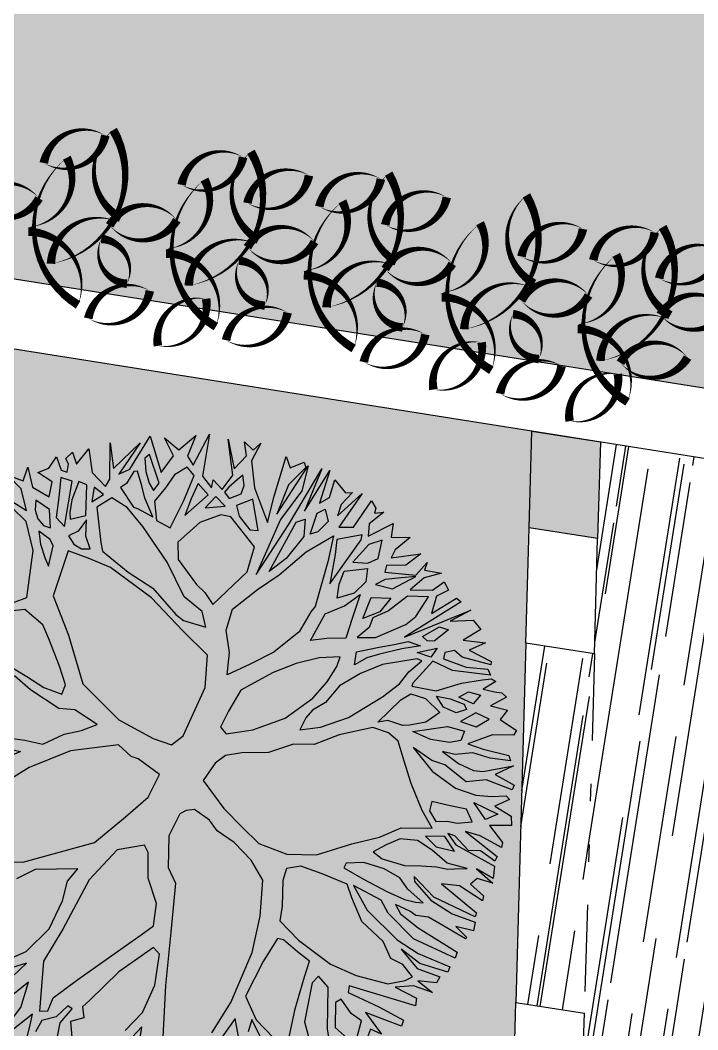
# Model space of a CAD drawing. Extents: x -640655 to -640254, y -1045449 to -1045159.
# Drawn here: x -640503.24 to -640499.33, y -1045396.72 to -1045390.89 of the extents above; entities that cross this region are included whole.
import ezdxf

# ---------------------------------------------------------------- set-up
doc = ezdxf.new("R2010")
doc.units = 0
doc.header["$MEASUREMENT"] = 0
doc.linetypes.add('DIVIDE', pattern=[1.25, 0.5, -0.25, 0, -0.25, 0, -0.25])
doc.layers.get('0').update_dxf_attribs({"linetype": 'CONTINUOUS'})
for name, color, linetype in [('KERE ZAHRADA', 203, 'CONTINUOUS'), ('T_srafa', 8, 'CONTINUOUS'), ('T_stafaz', 7, 'CONTINUOUS'), ('T_tenka', 4, 'CONTINUOUS'), ('T_tlusta', 1, 'CONTINUOUS')]:
    doc.layers.add(name, color=color, linetype=linetype)
pattern_1 = [(80.99993615, (0, 0), (-0.193058976496, 0.69880485945), [4.5, -0.6, 1.5, -0.3]), (80.99993615, (-0.08574, 0.41755), (-0.44101824806, -0.23388865915), [0.9, -0.099, 1.8, -0.225]), (80.999936149, (-0.2284, 0.18804), (0.045514161123, 1.57223708808), [2.4, -0.42, 1.2, -0.3])]
pattern_2 = [(80.999936149, (0, 0), (-0.088167652584, 0.121352647379), [0.028125, -0.18400703445]), (35.999936149, (0, 0), (-0.088167652607, 0.121352647411), [0.028125, -0.121875]), (125.999936149, (0, 0), (-0.121352647411, -0.088167652607), [0.028125, -0.121875])]

# ---------------------------------------------------------------- blocks, each defined once
blk = doc.blocks.new('A$C0C461CEA')
for p, q in [((1.0385, 0.4544), (1.1026, 0.5894)), ((1.1026, 0.5894), (1.0744, 0.4649)), ((1.137, 0.5058), (1.1659, 0.5624)), ((1.1659, 0.5624), (1.164, 0.5078)), ((1.0744, 0.4649), (1.137, 0.5058)), ((1.2126, 0.5083), (1.1542, 0.4723)), ((1.164, 0.5078), (1.2126, 0.5083)), ((1.1542, 0.4723), (1.1422, 0.4092)), ((0.955, 0.4008), (1.0385, 0.4544)), ((1.0849, 0.438), (1.0599, 0.421)), ((1.1166, 0.4468), (1.0849, 0.438)), ((1.1021, 0.3938), (1.1166, 0.4468)), ((1.1925, 0.4157), (1.2064, 0.4704)), ((1.2064, 0.4704), (1.2319, 0.4413)), ((1.2319, 0.4413), (1.2764, 0.4291)), ((0.7598, 0.3635), (0.7383, 0.4095)), ((0.7677, 0.4098), (0.7999, 0.3699)), ((1.0599, 0.421), (1.0457, 0.3957)), ((1.1422, 0.4092), (1.1925, 0.4157)), ((1.2764, 0.4291), (1.2389, 0.3993)), ((0.5707, 0.3742), (0.5505, 0.2834)), ((0.7999, 0.3699), (0.955, 0.4008)), ((0.9828, 0.3842), (0.9429, 0.3545)), ((1.0222, 0.4038), (0.9828, 0.3842)), ((1.0083, 0.3593), (1.0222, 0.4038)), ((1.0457, 0.3957), (1.046, 0.3705)), ((1.046, 0.3705), (1.1021, 0.3938)), ((1.1509, 0.3775), (1.0838, 0.3642)), ((1.2156, 0.3931), (1.1509, 0.3775)), ((1.2159, 0.3529), (1.2156, 0.3931)), ((1.2389, 0.3993), (1.2391, 0.3783)), ((1.2391, 0.3783), (1.2661, 0.3828)), ((1.2661, 0.3828), (1.2809, 0.398)), ((1.3081, 0.3832), (1.2747, 0.3577)), ((1.2809, 0.398), (1.3081, 0.3832)), ((0.7311, 0.2894), (0.7598, 0.3635)), ((0.9429, 0.3545), (0.9221, 0.3356)), ((0.9221, 0.3356), (0.9916, 0.3423)), ((0.9916, 0.3423), (1.0083, 0.3593)), ((1.0838, 0.3642), (1.065, 0.3286)), ((1.065, 0.3286), (1.2159, 0.3529)), ((1.2747, 0.3577), (1.3361, 0.3355)), ((-0.1135, 0.3214), (-0.0399, 0.0946)), ((0.2965, 0.3085), (0.3075, 0.2222)), ((0.513, 0.2579), (0.5399, 0.3235)), ((1.04, 0.305), (1.0192, 0.2796)), ((1.0654, 0.28), (1.04, 0.305)), ((1.1154, 0.3267), (1.0945, 0.3181)), ((1.0945, 0.3181), (1.1225, 0.2722)), ((1.1573, 0.3337), (1.1154, 0.3267)), ((1.2227, 0.332), (1.1573, 0.3337)), ((1.2206, 0.3026), (1.2227, 0.332)), ((1.3361, 0.3355), (1.2651, 0.2988)), ((0.3075, 0.2222), (0.2396, 0.2954)), ((0.3345, 0.2855), (0.3477, 0.2208)), ((0.5505, 0.2834), (0.5344, 0.2185)), ((0.6936, 0.2554), (0.7311, 0.2894)), ((0.8343, 0.2886), (0.726, 0.1969)), ((0.9921, 0.2901), (0.8343, 0.2886)), ((0.9904, 0.2187), (0.9921, 0.2901)), ((1.0192, 0.2796), (1.0135, 0.2501)), ((1.11, 0.2661), (1.0654, 0.28)), ((1.1225, 0.2722), (1.2206, 0.3026)), ((1.2209, 0.2774), (1.173, 0.2685)), ((1.2086, 0.2394), (1.2209, 0.2774)), ((1.2651, 0.2988), (1.2362, 0.2421)), ((1.2633, 0.2358), (1.3787, 0.2747)), ((1.3787, 0.2747), (1.3011, 0.2361)), ((0.2659, 0.178), (0.154, 0.2694)), ((0.4846, 0.1484), (0.513, 0.2579)), ((0.6186, 0.1917), (0.6936, 0.2554)), ((1.0135, 0.2501), (1.0222, 0.2232)), ((1.0222, 0.2232), (1.0573, 0.2506)), ((1.1606, 0.2474), (1.0537, 0.1959)), ((1.0573, 0.2506), (1.11, 0.2661)), ((1.2071, 0.21), (1.1606, 0.2474)), ((1.173, 0.2685), (1.2086, 0.2394)), ((1.2362, 0.2421), (1.2633, 0.2358)), ((1.3011, 0.2361), (1.4109, 0.1802)), ((0.3477, 0.2208), (0.3543, 0.1597)), ((0.5344, 0.2185), (0.5332, 0.1548)), ((0.9852, 0.1382), (0.9904, 0.2187)), ((1.1927, 0.1511), (1.2071, 0.21)), ((1.4109, 0.1802), (1.2887, 0.2132)), ((1.2887, 0.2132), (1.3166, 0.1841)), ((0.3636, 0.065), (0.2659, 0.178)), ((0.5668, 0.1534), (0.6186, 0.1917)), ((0.726, 0.1969), (0.5883, 0.099)), ((1.0286, 0.1813), (0.99, 0.0777)), ((1.0537, 0.1959), (1.0286, 0.1813)), ((1.2493, 0.1936), (1.2013, 0.1319)), ((1.268, 0.1788), (1.2493, 0.1936)), ((1.3143, 0.169), (1.268, 0.1788)), ((1.3187, 0.1583), (1.3143, 0.169)), ((1.3166, 0.1841), (1.4429, 0.1553)), ((-0.4604, 0.141), (-0.3179, -0.0131)), ((0.3543, 0.1597), (0.4095, 0.1032)), ((0.4978, 0.0957), (0.4846, 0.1484)), ((0.5332, 0.1548), (0.5668, 0.1534)), ((0.934, -0.0237), (0.9852, 0.1382)), ((1.1496, 0.081), (1.1927, 0.1511)), ((1.2769, 0.1285), (1.3187, 0.1583)), ((1.305, 0.0765), (1.3843, 0.1379)), ((1.3674, 0.1486), (1.3273, 0.1314)), ((1.4429, 0.1553), (1.3404, 0.0811)), ((1.3843, 0.1379), (1.3674, 0.1486)), ((0.4095, 0.1032), (0.4394, 0.0531)), ((1.2014, 0.1175), (1.1918, 0.0604)), ((1.1918, 0.0604), (1.2418, 0.1053)), ((1.2013, 0.1319), (1.2014, 0.1175)), ((1.2418, 0.1053), (1.2769, 0.1285)), ((1.2939, 0.1076), (1.2755, 0.0865)), ((1.3273, 0.1314), (1.2939, 0.1076)), ((1.406, 0.0607), (1.4535, 0.1092)), ((1.4535, 0.1092), (1.4313, 0.0502)), ((-0.0496, 0.0483), (-0.0987, 0.0965)), ((-0.0399, 0.0946), (0.1007, -0.1098)), ((0.4758, 0.0097), (0.4978, 0.0957)), ((0.5883, 0.099), (0.5142, -0.053)), ((0.99, 0.0777), (0.9657, -0.0174)), ((1.0643, -0.035), (1.1496, 0.081)), ((1.2421, 0.0717), (1.1836, 0.0436)), ((1.2969, 0.0513), (1.2421, 0.0717)), ((1.2755, 0.0865), (1.305, 0.0765)), ((1.3404, 0.0811), (1.406, 0.0607)), ((-0.3538, -0.026), (-0.4158, 0.0574)), ((-0.0003, -0.0856), (-0.0496, 0.0483)), ((0.4347, -0.079), (0.3636, 0.065)), ((0.4394, 0.0531), (0.4758, 0.0097)), ((1.1836, 0.0436), (1.1756, -0.0069)), ((1.3474, 0.0368), (1.2969, 0.0513)), ((1.3855, 0.0059), (1.3474, 0.0368)), ((1.4313, 0.0502), (1.4947, 0.013)), ((-0.411, 0.0028), (-0.3538, -0.026)), ((1.3667, -0.0261), (1.3855, 0.0059)), ((1.4208, 0.0165), (1.3983, -0.0108)), ((1.4947, 0.013), (1.4208, 0.0165)), ((-0.5084, -0.1007), (-0.6588, -0.0038)), ((-0.6588, -0.0038), (-0.5005, -0.0569)), ((-0.4123, -0.0536), (-0.4926, -0.0022)), ((-0.3179, -0.0131), (-0.2208, -0.0601)), ((0.8639, -0.1588), (0.934, -0.0237)), ((0.9657, -0.0174), (0.9079, -0.1187)), ((1.1756, -0.0069), (1.2766, -0.0203)), ((1.2766, -0.0203), (1.3667, -0.0261)), ((1.5137, -0.0288), (1.3735, -0.053)), ((1.3983, -0.0108), (1.5137, -0.0288)), ((-0.5005, -0.0569), (-0.4123, -0.0536)), ((-0.2208, -0.0601), (-0.1181, -0.0717)), ((-0.1181, -0.0717), (-0.0509, -0.0669)), ((-0.0509, -0.0669), (-0.0003, -0.0856)), ((0.5142, -0.053), (0.4921, -0.1816)), ((0.9728, -0.1265), (1.0643, -0.035)), ((1.0838, -0.0666), (1.0258, -0.1512)), ((1.1382, -0.0469), (1.0838, -0.0666)), ((1.2245, -0.0947), (1.1382, -0.0469)), ((1.2306, -0.04), (1.3211, -0.0913)), ((1.2894, -0.0412), (1.2306, -0.04)), ((1.3459, -0.0473), (1.2894, -0.0412)), ((1.3211, -0.0913), (1.3459, -0.0473)), ((1.3735, -0.053), (1.3463, -0.0935)), ((-0.5444, -0.1053), (-0.5084, -0.1007)), ((-0.3298, -0.078), (-0.4915, -0.1198)), ((-0.2078, -0.1044), (-0.3298, -0.078)), ((0.4118, -0.132), (0.4347, -0.079)), ((1.2713, -0.153), (1.2245, -0.0947)), ((1.3237, -0.1165), (1.2773, -0.0959)), ((1.2773, -0.0959), (1.3031, -0.1569)), ((1.3463, -0.0935), (1.3739, -0.0908)), ((1.3739, -0.0908), (1.3533, -0.1288)), ((1.4098, -0.1475), (1.5185, -0.0936)), ((1.5185, -0.0936), (1.4308, -0.1449)), ((-0.5822, -0.1081), (-0.5444, -0.1053)), ((-0.5189, -0.1369), (-0.561, -0.1289)), ((-0.4915, -0.1198), (-0.481, -0.1449)), ((-0.0227, -0.1338), (-0.2078, -0.1044)), ((0.1015, -0.1896), (-0.0227, -0.1338)), ((0.1007, -0.1098), (0.2148, -0.1801)), ((0.412, -0.1572), (0.4118, -0.132)), ((0.9079, -0.1187), (0.8974, -0.1501)), ((0.9465, -0.1982), (0.9728, -0.1265)), ((1.3031, -0.1569), (1.3237, -0.1165)), ((1.3533, -0.1288), (1.4098, -0.1475)), ((-0.4909, -0.1786), (-0.5189, -0.1369)), ((-0.481, -0.1449), (-0.4348, -0.1486)), ((-0.4348, -0.1486), (-0.3496, -0.2066)), ((0.3858, -0.2414), (0.412, -0.1572)), ((0.8145, -0.2625), (0.8639, -0.1588)), ((0.8974, -0.1501), (0.9006, -0.228)), ((1.0258, -0.1512), (1.0094, -0.1868)), ((1.2758, -0.1866), (1.2713, -0.153)), ((1.3468, -0.1397), (1.3326, -0.1608)), ((1.3326, -0.1608), (1.3599, -0.1942)), ((1.3678, -0.1479), (1.3468, -0.1397)), ((1.3998, -0.1662), (1.3678, -0.1479)), ((1.4209, -0.1786), (1.3998, -0.1662)), ((1.4308, -0.1449), (1.4857, -0.1695)), ((1.4857, -0.1695), (1.5275, -0.1481)), ((1.5275, -0.1481), (1.511, -0.1843)), ((-0.5518, -0.2044), (-0.5057, -0.1973)), ((-0.5057, -0.1973), (-0.4485, -0.2202)), ((-0.4444, -0.2033), (-0.4909, -0.1786)), ((0.1467, -0.2708), (0.1015, -0.1896)), ((0.2148, -0.1801), (0.3017, -0.2297)), ((0.4921, -0.1816), (0.4927, -0.2464)), ((0.9006, -0.228), (0.9465, -0.1982)), ((1.0094, -0.1868), (0.9803, -0.2249)), ((1.2078, -0.294), (1.2758, -0.1866)), ((1.3179, -0.1922), (1.2869, -0.2117)), ((1.3561, -0.2362), (1.3179, -0.1922)), ((1.3599, -0.1942), (1.3893, -0.1939)), ((1.3893, -0.1939), (1.4209, -0.1786)), ((1.4757, -0.1906), (1.3938, -0.2292)), ((1.5406, -0.2008), (1.4757, -0.1906)), ((1.511, -0.1843), (1.5406, -0.2008)), ((-0.4904, -0.229), (-0.6577, -0.302)), ((-0.4648, -0.2665), (-0.4904, -0.229)), ((-0.4485, -0.2202), (-0.4444, -0.2033)), ((-0.3496, -0.2066), (-0.1997, -0.3144)), ((0.3017, -0.2297), (0.3858, -0.2414)), ((0.9803, -0.2249), (1.1197, -0.2973)), ((1.2869, -0.2117), (1.2555, -0.26)), ((1.3938, -0.2292), (1.298, -0.3082)), ((-0.4314, -0.2512), (-0.4648, -0.2665)), ((-0.4018, -0.2659), (-0.4314, -0.2512)), ((-0.2812, -0.3278), (-0.4018, -0.2659)), ((0.4927, -0.2464), (0.5332, -0.2736)), ((0.7097, -0.2905), (0.8145, -0.2625)), ((1.2555, -0.26), (1.2624, -0.2875)), ((1.2624, -0.2875), (1.3561, -0.2362)), ((0.0463, -0.318), (0.1277, -0.2902)), ((0.1277, -0.2902), (0.1467, -0.2708)), ((0.5332, -0.2736), (0.7097, -0.2905)), ((0.8463, -0.3294), (0.9138, -0.2951)), ((0.9138, -0.2951), (0.987, -0.292)), ((0.987, -0.292), (1.0758, -0.3499)), ((1.1197, -0.2973), (1.2078, -0.294)), ((1.298, -0.3082), (1.3885, -0.3007)), ((1.3885, -0.3007), (1.5271, -0.2951)), ((1.5271, -0.2951), (1.4955, -0.3206)), ((-0.167, -0.4107), (-0.2812, -0.3278)), ((-0.1997, -0.3144), (-0.1405, -0.3576)), ((-0.0246, -0.3715), (0.0463, -0.318)), ((0.7733, -0.3469), (0.8463, -0.3294)), ((1.3218, -0.3457), (1.1218, -0.3285)), ((1.1218, -0.3285), (1.3137, -0.377)), ((1.4393, -0.3338), (1.3342, -0.3288)), ((1.3342, -0.3288), (1.5213, -0.375)), ((1.5128, -0.3691), (1.4393, -0.3338)), ((1.4955, -0.3206), (1.5277, -0.3581)), ((-0.1405, -0.3576), (-0.0982, -0.3866)), ((0.1015, -0.3702), (0.0598, -0.4102)), ((0.2019, -0.3375), (0.1015, -0.3702)), ((0.2837, -0.3475), (0.2019, -0.3375)), ((0.3006, -0.3641), (0.2837, -0.3475)), ((0.3135, -0.3892), (0.3006, -0.3641)), ((0.8327, -0.4069), (0.7733, -0.3469)), ((1.0758, -0.3499), (1.1459, -0.4021)), ((1.1455, -0.3661), (1.3307, -0.3979)), ((1.2047, -0.4057), (1.1455, -0.3661)), ((1.4355, -0.3824), (1.3218, -0.3457)), ((1.5277, -0.3581), (1.5128, -0.3691)), ((-0.4293, -0.4594), (-0.6047, -0.3813)), ((-0.0982, -0.3866), (-0.0246, -0.3715)), ((0.2954, -0.4482), (0.3135, -0.3892)), ((0.4142, -0.3858), (0.348, -0.4812)), ((0.4816, -0.4043), (0.4142, -0.3858)), ((0.6014, -0.3822), (0.5867, -0.4075)), ((0.6603, -0.39), (0.6014, -0.3822)), ((0.7403, -0.406), (0.6603, -0.39)), ((1.1459, -0.4021), (1.2473, -0.4617)), ((1.3137, -0.377), (1.5259, -0.4212)), ((1.3307, -0.3979), (1.3495, -0.4229)), ((1.5213, -0.375), (1.4355, -0.3824)), ((-0.4592, -0.4111), (-0.3833, -0.4464)), ((-0.2842, -0.4556), (-0.1817, -0.436)), ((-0.1817, -0.436), (-0.167, -0.4107)), ((0.0598, -0.4102), (-0.0994, -0.4478)), ((0.5179, -0.4292), (0.4816, -0.4043)), ((0.5435, -0.4769), (0.5179, -0.4292)), ((0.5867, -0.4075), (0.6277, -0.4869)), ((0.7675, -0.431), (0.7403, -0.406)), ((0.8311, -0.4891), (0.7675, -0.431)), ((0.8963, -0.4693), (0.8327, -0.4069)), ((1.2933, -0.4384), (1.2047, -0.4057)), ((1.3495, -0.4229), (1.2933, -0.4384)), ((1.5259, -0.4212), (1.3746, -0.4124)), ((1.3746, -0.4124), (1.5304, -0.4487)), ((-0.4755, -0.4683), (-0.4293, -0.4594)), ((-0.3833, -0.4464), (-0.2842, -0.4556)), ((-0.0994, -0.4478), (-0.2736, -0.4891)), ((0.2706, -0.4838), (0.2954, -0.4482)), ((0.9875, -0.5272), (0.8963, -0.4693)), ((1.2473, -0.4617), (1.3278, -0.5305)), ((1.3078, -0.4551), (1.3816, -0.4544)), ((1.323, -0.4777), (1.3078, -0.4551)), ((1.3816, -0.4544), (1.4028, -0.4752)), ((1.5304, -0.4487), (1.4152, -0.4516)), ((1.4152, -0.4516), (1.4449, -0.4766)), ((-0.2736, -0.4891), (-0.4394, -0.5369)), ((0.252, -0.5512), (0.2706, -0.4838)), ((0.348, -0.4812), (0.3091, -0.559)), ((0.5738, -0.5607), (0.5435, -0.4769)), ((0.6277, -0.4869), (0.6999, -0.5762)), ((0.8845, -0.5516), (0.8311, -0.4891)), ((1.3671, -0.4983), (1.323, -0.4777)), ((1.4028, -0.4752), (1.3671, -0.4983)), ((1.4449, -0.4766), (1.5054, -0.4742)), ((1.5054, -0.4742), (1.4765, -0.5225)), ((1.0632, -0.5415), (0.9875, -0.5272)), ((1.3278, -0.5305), (1.2397, -0.5416)), ((1.492, -0.5751), (1.3614, -0.5386)), ((1.3614, -0.5386), (1.3763, -0.5846)), ((1.4345, -0.5211), (1.3949, -0.5215)), ((1.3949, -0.5215), (1.492, -0.5751)), ((1.4851, -0.5434), (1.4345, -0.5211)), ((1.4765, -0.5225), (1.4851, -0.5434)), ((0.2149, -0.623), (0.252, -0.5512)), ((0.3091, -0.559), (0.2762, -0.629)), ((0.6267, -0.6316), (0.5738, -0.5607)), ((0.9272, -0.6184), (0.8845, -0.5516)), ((0.9729, -0.5718), (1.0721, -0.5894)), ((0.9968, -0.6219), (0.9729, -0.5718)), ((1.0843, -0.5497), (1.0632, -0.5415)), ((1.2397, -0.5416), (1.0843, -0.5497)), ((1.271, -0.5563), (1.1727, -0.5716)), ((1.1727, -0.5716), (1.3455, -0.6227)), ((1.3195, -0.545), (1.271, -0.5563)), ((1.3622, -0.6202), (1.3195, -0.545)), ((0.6999, -0.5762), (0.793, -0.6425)), ((1.0721, -0.5894), (1.1188, -0.6418)), ((1.1353, -0.6098), (1.1814, -0.6009)), ((1.1814, -0.6009), (1.2277, -0.6029)), ((1.2277, -0.6029), (1.262, -0.674)), ((1.3763, -0.5846), (1.4798, -0.613)), ((0.1651, -0.6823), (0.2149, -0.623)), ((0.2762, -0.629), (0.273, -0.7298)), ((0.6483, -0.6967), (0.6267, -0.6316)), ((0.6795, -0.6352), (0.7095, -0.698)), ((0.7234, -0.6414), (0.6795, -0.6352)), ((0.953, -0.683), (0.9272, -0.6184)), ((1.0184, -0.6805), (0.9968, -0.6219)), ((1.1694, -0.6581), (1.1353, -0.6098)), ((1.3392, -0.6522), (1.2656, -0.6211)), ((1.2656, -0.6211), (1.2787, -0.6696)), ((1.3455, -0.6227), (1.3622, -0.6202)), ((1.4043, -0.6306), (1.3642, -0.6412)), ((1.4569, -0.6637), (1.4043, -0.6306)), ((1.4608, -0.6342), (1.444, -0.6362)), ((1.444, -0.6362), (1.4569, -0.6637)), ((1.4798, -0.613), (1.4608, -0.6342)), ((0.7553, -0.6537), (0.7234, -0.6414)), ((0.7934, -0.6869), (0.7553, -0.6537)), ((0.793, -0.6425), (0.8605, -0.6695)), ((0.8605, -0.6695), (0.9194, -0.6833)), ((1.1188, -0.6418), (1.1714, -0.679)), ((1.2176, -0.6828), (1.1694, -0.6581)), ((1.2787, -0.6696), (1.3042, -0.6964)), ((1.3671, -0.6897), (1.3392, -0.6522)), ((1.3642, -0.6412), (1.4321, -0.7059)), ((-0.3725, -0.6875), (-0.2564, -0.714)), ((0.0478, -0.7128), (0.1651, -0.6823)), ((0.706, -0.7652), (0.6483, -0.6967)), ((0.7095, -0.698), (0.7709, -0.7754)), ((0.8609, -0.7133), (0.7934, -0.6869)), ((0.9194, -0.6833), (0.953, -0.683)), ((1.0874, -0.6799), (1.0184, -0.6805)), ((1.1714, -0.679), (1.0874, -0.6799)), ((1.262, -0.674), (1.2176, -0.6828)), ((1.3042, -0.6964), (1.3671, -0.6897)), ((1.4321, -0.7059), (1.386, -0.7148)), ((-0.3023, -0.7456), (-0.374, -0.7235)), ((-0.2564, -0.714), (-0.0757, -0.7266)), ((-0.0757, -0.7266), (0.0478, -0.7128)), ((0.273, -0.7298), (0.3033, -0.8237)), ((0.9226, -0.7655), (0.8609, -0.7133)), ((0.9433, -0.7377), (0.9871, -0.7289)), ((0.979, -0.7691), (0.9433, -0.7377)), ((0.9871, -0.7289), (1.0255, -0.7957)), ((1.0331, -0.7158), (1.0529, -0.7744)), ((1.0778, -0.743), (1.0331, -0.7158)), ((1.0985, -0.7134), (1.1742, -0.7168)), ((1.1386, -0.7592), (1.0985, -0.7134)), ((1.1742, -0.7168), (1.1934, -0.7796)), ((1.2204, -0.7164), (1.2251, -0.7751)), ((1.2458, -0.7413), (1.2204, -0.7164)), ((1.2919, -0.7301), (1.2685, -0.7327)), ((1.2685, -0.7327), (1.2929, -0.8333)), ((1.3135, -0.7911), (1.2919, -0.7301)), ((1.3508, -0.7403), (1.3214, -0.7364)), ((1.3214, -0.7364), (1.366, -0.826)), ((1.4058, -0.7752), (1.3508, -0.7403)), ((1.386, -0.7148), (1.4058, -0.7752)), ((-0.4157, -0.8097), (-0.3023, -0.7456)), ((-0.2207, -0.7532), (-0.2831, -0.8126)), ((-0.0921, -0.7712), (-0.2207, -0.7532)), ((-0.0037, -0.7913), (-0.0921, -0.7712)), ((0.103, -0.7711), (0.055, -0.7799)), ((0.1849, -0.7451), (0.103, -0.7711)), ((0.2269, -0.7447), (0.1849, -0.7451)), ((0.2501, -0.7864), (0.2269, -0.7447)), ((0.7657, -0.8636), (0.706, -0.7652)), ((0.9754, -0.8256), (0.9226, -0.7655)), ((1.0046, -0.8043), (0.979, -0.7691)), ((1.0529, -0.7744), (1.1269, -0.8559)), ((1.1114, -0.7444), (1.0778, -0.743)), ((1.1514, -0.7861), (1.1114, -0.7444)), ((1.1934, -0.7796), (1.1386, -0.7592)), ((1.2691, -0.7915), (1.2458, -0.7413)), ((-0.335, -0.8467), (-0.2874, -0.7983)), ((-0.2874, -0.7983), (-0.3294, -0.8005)), ((-0.0017, -0.8123), (-0.0037, -0.7913)), ((0.055, -0.7799), (0.0138, -0.8602)), ((0.2491, -0.8621), (0.2501, -0.7864)), ((0.7709, -0.7754), (0.8731, -0.8602)), ((1.0454, -0.8693), (1.0046, -0.8043)), ((1.0255, -0.7957), (1.0511, -0.8398)), ((1.2173, -0.8298), (1.1514, -0.7861)), ((1.2251, -0.7751), (1.2887, -0.8351)), ((1.2887, -0.8351), (1.2691, -0.7915)), ((1.366, -0.826), (1.3135, -0.7911)), ((-0.2831, -0.8126), (-0.322, -0.8868)), ((-0.0239, -0.8689), (-0.0017, -0.8123)), ((0.3033, -0.8237), (0.3757, -0.9238)), ((1.031, -0.9282), (0.9754, -0.8256)), ((1.0511, -0.8398), (1.075, -0.8816)), ((1.2389, -0.8968), (1.2173, -0.8298)), ((1.2932, -0.8627), (1.2401, -0.8314)), ((1.2401, -0.8314), (1.2642, -0.9026)), ((1.2929, -0.8333), (1.3453, -0.8556)), ((-0.0402, -0.9177), (-0.0239, -0.8689)), ((0.0138, -0.8602), (-0.027, -0.9866)), ((0.2433, -0.9527), (0.2491, -0.8621)), ((0.7663, -0.9182), (0.7657, -0.8636)), ((0.7886, -0.8736), (0.8839, -0.9213)), ((0.8039, -0.9029), (0.7886, -0.8736)), ((0.8731, -0.8602), (0.9323, -0.8998)), ((1.0754, -0.9254), (1.0454, -0.8693)), ((1.2586, -1.0058), (1.085, -0.8647)), ((1.085, -0.8647), (1.2422, -1.0456)), ((1.1269, -0.8559), (1.1631, -0.8784)), ((1.3273, -0.9128), (1.2932, -0.8627)), ((1.3453, -0.8556), (1.3183, -0.8558)), ((1.3183, -0.8558), (1.3273, -0.9128)), ((0.8044, -0.9557), (0.8039, -0.9029)), ((0.9323, -0.8998), (0.9805, -0.9161)), ((1.075, -0.8816), (1.0754, -0.9254)), ((1.1631, -0.8784), (1.2389, -0.8968)), ((1.2642, -0.9026), (1.3023, -0.9298)), ((-0.355, -0.9418), (-0.2064, -0.9235)), ((-0.2064, -0.9235), (-0.0948, -0.9182)), ((-0.0948, -0.9182), (-0.0402, -0.9177)), ((0.2917, -0.9247), (0.2774, -0.9986)), ((0.3085, -0.9269), (0.2917, -0.9247)), ((0.33, -0.9813), (0.3085, -0.9269)), ((0.3757, -0.9238), (0.4269, -1.0031)), ((0.7499, -0.958), (0.7663, -0.9182)), ((0.8839, -0.9213), (0.9136, -0.9462)), ((0.9495, -0.9416), (0.9387, -0.9417)), ((0.9387, -0.9417), (0.9503, -1.0232)), ((1.0399, -0.9804), (0.9495, -0.9416)), ((0.9805, -0.9161), (1.0294, -0.9451)), ((1.0294, -0.9451), (1.031, -0.9282)), ((1.0501, -0.9215), (1.0861, -0.9799)), ((1.0506, -0.9701), (1.0501, -0.9215)), ((1.0983, -0.9402), (1.1065, -0.9209)), ((1.1052, -0.9629), (1.0983, -0.9402)), ((1.1065, -0.9209), (1.1556, -0.9648)), ((1.2494, -0.9219), (1.1888, -0.9243)), ((1.1888, -0.9243), (1.265, -0.9866)), ((1.2815, -0.9528), (1.2494, -0.9219)), ((1.3023, -0.9298), (1.2815, -0.9528)), ((-0.2372, -0.9676), (-0.3963, -1.0748)), ((-0.1053, -0.9495), (-0.2372, -0.9676)), ((-0.0776, -0.9619), (-0.1053, -0.9495)), ((-0.1024, -1.0041), (-0.0776, -0.9619)), ((0.2459, -0.9737), (0.1836, -1.0433)), ((0.2058, -0.9825), (0.2433, -0.9527)), ((0.2302, -1.0771), (0.2459, -0.9737)), ((0.6932, -0.9987), (0.7499, -0.958)), ((0.813, -0.9766), (0.8044, -0.9557)), ((0.8405, -1.0243), (0.813, -0.9766)), ((0.9136, -0.9462), (0.9141, -0.9984)), ((1.0861, -0.9799), (1.0506, -0.9701)), ((1.1559, -0.996), (1.1052, -0.9629)), ((1.1556, -0.9648), (1.1559, -0.996)), ((-0.2346, -1.0474), (-0.1024, -1.0041)), ((-0.027, -0.9866), (-0.0345, -1.0796)), ((0.1416, -1.0395), (0.2058, -0.9825)), ((0.2774, -0.9986), (0.2638, -1.0851)), ((0.3325, -1.0527), (0.33, -0.9813)), ((0.374, -0.9995), (0.3618, -1.0356)), ((0.4103, -1.0327), (0.374, -0.9995)), ((0.4269, -1.0031), (0.4796, -1.062)), ((0.6307, -1.0456), (0.6932, -0.9987)), ((0.7926, -1.0314), (0.7964, -0.9935)), ((0.7964, -0.9935), (0.8496, -1.098)), ((0.9141, -0.9984), (0.8853, -1.0581)), ((1.0322, -1.0525), (1.0399, -0.9804)), ((1.0804, -1.0094), (1.0594, -1.012)), ((1.0975, -1.0368), (1.0804, -1.0094)), ((1.2422, -1.0456), (1.1852, -0.9916)), ((1.1852, -0.9916), (1.2129, -1.0633)), ((1.265, -0.9866), (1.2586, -1.0058)), ((0.1022, -1.1287), (0.1416, -1.0395)), ((0.1836, -1.0433), (0.1219, -1.1705)), ((0.3618, -1.0356), (0.3649, -1.1136)), ((0.4443, -1.0708), (0.4103, -1.0327)), ((0.7462, -1.0126), (0.6924, -1.0978)), ((0.7259, -1.0848), (0.7462, -1.0126)), ((0.7904, -1.059), (0.7926, -1.0314)), ((0.8853, -1.0581), (0.8405, -1.0243)), ((0.9063, -1.0639), (0.9336, -1.03)), ((0.9336, -1.03), (0.94, -1.0762)), ((0.9503, -1.0232), (1.0014, -1.0948)), ((1.0594, -1.012), (1.0578, -1.0918)), ((1.0852, -1.0687), (1.0975, -1.0368)), ((-0.36, -1.114), (-0.2346, -1.0474)), ((-0.2218, -1.0707), (-0.2423, -1.1195)), ((-0.1422, -1.0447), (-0.2218, -1.0707)), ((-0.1602, -1.1061), (-0.1253, -1.0589)), ((-0.1253, -1.0589), (-0.1422, -1.0447)), ((-0.0975, -1.0737), (-0.109, -1.1854)), ((-0.0748, -1.0692), (-0.0975, -1.0737)), ((-0.0659, -1.3002), (-0.0748, -1.0692)), ((0.1969, -1.1128), (0.2302, -1.0771)), ((0.3205, -1.1116), (0.3325, -1.0527)), ((0.4575, -1.1271), (0.4443, -1.0708)), ((0.4796, -1.062), (0.5124, -1.1601)), ((0.5581, -1.1093), (0.6307, -1.0456)), ((0.8019, -1.1219), (0.7904, -1.059)), ((0.9026, -1.1101), (0.9063, -1.0639)), ((0.94, -1.0762), (0.9387, -1.1266)), ((1.0586, -1.1782), (1.0322, -1.0525)), ((1.0921, -1.1671), (1.0852, -1.0687)), ((1.1923, -1.0971), (1.1396, -1.0532)), ((1.1396, -1.0532), (1.1548, -1.1269)), ((1.2129, -1.0633), (1.1923, -1.0971)), ((-0.1724, -1.1458), (-0.1602, -1.1061)), ((-0.0345, -1.0796), (-0.0274, -1.1888)), ((0.2638, -1.0851), (0.2579, -1.15)), ((0.2939, -1.1497), (0.3205, -1.1116)), ((0.5124, -1.1601), (0.5581, -1.1093)), ((0.6924, -1.0978), (0.6639, -1.1905)), ((0.7263, -1.131), (0.7259, -1.0848)), ((0.7657, -1.1097), (0.7454, -1.1729)), ((0.7703, -1.1516), (0.7657, -1.1097)), ((0.8496, -1.098), (0.8544, -1.1568)), ((0.9238, -1.1393), (0.9026, -1.1101)), ((0.9492, -1.1541), (0.9553, -1.1012)), ((0.9553, -1.1012), (0.9825, -1.1261)), ((1.0014, -1.0948), (1.0356, -1.1574)), ((1.0578, -1.0918), (1.0753, -1.163)), ((1.1147, -1.0829), (1.1029, -1.1652)), ((1.1548, -1.1269), (1.1147, -1.0829)), ((0.0564, -1.1712), (0.1022, -1.1287)), ((0.1433, -1.2207), (0.1969, -1.1128)), ((0.2324, -1.1275), (0.2075, -1.1529)), ((0.227, -1.1797), (0.2324, -1.1275)), ((0.3649, -1.1136), (0.3822, -1.1656)), ((0.443, -1.1842), (0.4575, -1.1271)), ((0.5643, -1.1326), (0.5376, -1.1641)), ((0.5961, -1.1299), (0.5643, -1.1326)), ((0.6027, -1.1929), (0.5961, -1.1299)), ((0.6954, -1.2172), (0.7263, -1.131)), ((0.8208, -1.1553), (0.8019, -1.1219)), ((0.88, -1.1337), (0.8805, -1.1883)), ((0.9242, -1.1729), (0.88, -1.1337)), ((0.9387, -1.1266), (0.9238, -1.1393)), ((0.9825, -1.1261), (0.9853, -1.1681)), ((-0.248, -1.1507), (-0.1724, -1.1458)), ((-0.1412, -1.1497), (-0.1927, -1.224)), ((-0.1459, -1.2782), (-0.1412, -1.1497)), ((0.0509, -1.215), (0.0564, -1.1712)), ((0.1219, -1.1705), (0.1016, -1.2523)), ((0.2075, -1.1529), (0.183, -1.2245)), ((0.2579, -1.15), (0.2606, -1.1878)), ((0.2669, -1.2129), (0.2939, -1.1497)), ((0.3252, -1.162), (0.2839, -1.2338)), ((0.2966, -1.2402), (0.3401, -1.1558)), ((0.3401, -1.1558), (0.3252, -1.162)), ((0.3822, -1.1656), (0.3953, -1.2159)), ((0.4805, -1.1478), (0.4581, -1.1925)), ((0.5003, -1.2089), (0.4805, -1.1478)), ((0.5376, -1.1641), (0.5506, -1.2)), ((0.7454, -1.1729), (0.7399, -1.2275)), ((0.7943, -1.206), (0.7703, -1.1516)), ((0.8544, -1.1568), (0.8208, -1.1553)), ((0.9186, -1.2216), (0.9242, -1.1729)), ((0.9853, -1.1681), (0.9492, -1.1541)), ((1.0445, -1.2012), (1.0064, -1.1703)), ((1.0064, -1.1703), (1.0109, -1.2081)), ((1.0356, -1.1574), (1.0485, -1.1843)), ((1.0753, -1.163), (1.0586, -1.1782)), ((1.1029, -1.1652), (1.0921, -1.1671)), ((-0.1889, -1.1838), (-0.2267, -1.1823)), ((-0.1927, -1.224), (-0.1889, -1.1838)), ((-0.109, -1.1854), (-0.1249, -1.278)), ((-0.0274, -1.1888), (0.0025, -1.2407)), ((0.0969, -1.1936), (0.0532, -1.2654)), ((0.0724, -1.2676), (0.0969, -1.1936)), ((0.2188, -1.2032), (0.227, -1.1797)), ((0.2276, -1.2451), (0.2188, -1.2032)), ((0.2606, -1.1878), (0.2669, -1.2129)), ((0.4184, -1.2451), (0.443, -1.1842)), ((0.4581, -1.1925), (0.4647, -1.2554)), ((0.4647, -1.2554), (0.5003, -1.2089)), ((0.5506, -1.2), (0.5551, -1.2335)), ((0.6099, -1.2474), (0.6027, -1.1929)), ((0.6639, -1.1905), (0.6646, -1.2619)), ((0.7967, -1.2666), (0.7943, -1.206)), ((0.8727, -1.249), (0.8168, -1.1806)), ((0.8168, -1.1806), (0.8174, -1.2352)), ((0.8805, -1.1883), (0.9186, -1.2216)), ((1.0072, -1.2519), (0.9623, -1.2104)), ((0.9623, -1.2104), (0.9671, -1.2691)), ((1.0109, -1.2081), (1.0154, -1.2332)), ((1.0485, -1.1843), (1.0445, -1.2012)), ((-0.0289, -1.2158), (-0.0407, -1.2957)), ((-0.0056, -1.2726), (-0.0289, -1.2158)), ((0.0025, -1.2407), (0.0219, -1.2597)), ((0.0219, -1.2597), (0.0509, -1.215)), ((0.128, -1.3739), (0.1433, -1.2207)), ((0.183, -1.2245), (0.149, -1.3737)), ((0.2173, -1.2998), (0.2276, -1.2451)), ((0.2839, -1.2338), (0.2637, -1.3162)), ((0.2794, -1.3916), (0.2966, -1.2402)), ((0.3953, -1.2159), (0.3999, -1.2536)), ((0.4233, -1.3146), (0.4184, -1.2451)), ((0.4819, -1.299), (0.5132, -1.2399)), ((0.5129, -1.2147), (0.4857, -1.2528)), ((0.5132, -1.2399), (0.5129, -1.2147)), ((0.5551, -1.2335), (0.5766, -1.2795)), ((0.7236, -1.2781), (0.6954, -1.2172)), ((0.7399, -1.2275), (0.7462, -1.2587)), ((0.8174, -1.2352), (0.8248, -1.3233)), ((1.0154, -1.2332), (1.0072, -1.2519)), ((-0.1249, -1.278), (-0.1459, -1.2782)), ((-0.0049, -1.3398), (-0.0056, -1.2726)), ((0.0532, -1.2654), (0.0521, -1.3452)), ((0.0752, -1.366), (0.0724, -1.2676)), ((0.1016, -1.2523), (0.0944, -1.3658)), ((0.3471, -1.25), (0.2938, -1.3915)), ((0.3602, -1.3086), (0.3471, -1.25)), ((0.3999, -1.2536), (0.4085, -1.2746)), ((0.4085, -1.2746), (0.4233, -1.3146)), ((0.4857, -1.2528), (0.4601, -1.3983)), ((0.5387, -1.2691), (0.4937, -1.3955)), ((0.541, -1.3195), (0.5387, -1.2691)), ((0.5766, -1.2795), (0.6099, -1.2474)), ((0.598, -1.3189), (0.6394, -1.2639)), ((0.6394, -1.2639), (0.6277, -1.3522)), ((0.6646, -1.2619), (0.6777, -1.3139)), ((0.7203, -1.3705), (0.7236, -1.2781)), ((0.7462, -1.2587), (0.7975, -1.3488)), ((0.8099, -1.3337), (0.7967, -1.2666)), ((0.8944, -1.316), (0.8727, -1.249)), ((0.9292, -1.2569), (0.913, -1.32)), ((0.9671, -1.2691), (0.9292, -1.2569)), ((-0.0407, -1.2957), (-0.0659, -1.3002)), ((0.0155, -1.2808), (-0.0049, -1.3398)), ((0.0287, -1.3413), (0.0155, -1.2808)), ((0.1996, -1.3858), (0.2173, -1.2998)), ((0.3383, -1.3971), (0.3602, -1.3086)), ((0.4931, -1.3367), (0.4819, -1.299)), ((0.6777, -1.3139), (0.695, -1.3582)), ((0.7508, -1.3006), (0.7371, -1.3722)), ((0.7975, -1.3488), (0.7508, -1.3006)), ((0.0521, -1.3452), (0.0287, -1.3413)), ((0.2285, -1.3417), (0.2056, -1.3881)), ((0.2333, -1.4023), (0.2285, -1.3417)), ((0.2637, -1.3162), (0.2627, -1.3978)), ((0.3774, -1.3421), (0.3551, -1.3951)), ((0.4027, -1.3568), (0.3774, -1.3421)), ((0.432, -1.3439), (0.4056, -1.4114)), ((0.42, -1.4071), (0.432, -1.3439)), ((0.4769, -1.3939), (0.4931, -1.3367)), ((0.5273, -1.3994), (0.541, -1.3195)), ((0.5831, -1.3383), (0.5441, -1.3975)), ((0.6072, -1.407), (0.5831, -1.3383)), ((0.6277, -1.3522), (0.598, -1.3189)), ((0.6503, -1.3334), (0.6365, -1.3965)), ((0.6867, -1.3727), (0.6503, -1.3334)), ((0.8248, -1.3233), (0.8099, -1.3337)), ((0.913, -1.32), (0.8944, -1.316)), ((0.0944, -1.3658), (0.0752, -1.366)), ((0.149, -1.3737), (0.128, -1.3739)), ((0.4056, -1.4114), (0.4027, -1.3568)), ((0.695, -1.3582), (0.6867, -1.3727)), ((0.7371, -1.3722), (0.7203, -1.3705)), ((0.2056, -1.3881), (0.1996, -1.3858)), ((0.2627, -1.3978), (0.2333, -1.4023)), ((0.2938, -1.3915), (0.2794, -1.3916)), ((0.3551, -1.3951), (0.3383, -1.3971)), ((0.4601, -1.3983), (0.42, -1.4071)), ((0.4937, -1.3955), (0.4769, -1.3939)), ((0.5441, -1.3975), (0.5273, -1.3994)), ((0.6365, -1.3965), (0.6072, -1.407))]:
    blk.add_line(p, q)

msp = doc.modelspace()

# ---------------------------------------------------------------- hatches: boundary and pattern name
at = {"layer": 'T_srafa', "linetype": 'Continuous'}
h = msp.add_hatch(dxfattribs=at)
h.set_pattern_fill('AR-RROOF', color=256, scale=0.3, style=0)
h.set_pattern_definition([(350.99993615, (0, 0), (0.69880485945, 0.193058976496), [4.5, -0.6, 1.5, -0.3]), (350.99993615, (0.41755, 0.08574), (-0.23388865915, 0.44101824806), [0.9, -0.099, 1.8, -0.225]), (350.999936149, (0.18804, 0.2284), (1.57223708808, -0.045514161123), [2.4, -0.42, 1.2, -0.3])])
h.paths.add_polyline_path([(-640499.7285, -1045373.2857), (-640502.0984, -1045373.406), (-640502.9084, -1045378.5203), (-640488.9227, -1045380.7354), (-640491.1363, -1045394.7112), (-640491.6275, -1045397.8123), (-640491.8403, -1045399.1558), (-640484.3338, -1045400.3447), (-640484.3103, -1045400.196), (-640491.6686, -1045399.0305), (-640491.6061, -1045398.636), (-640484.2478, -1045399.8015), (-640483.6698, -1045396.152), (-640489.2255, -1045395.272), (-640488.7976, -1045379.9452), (-640499.8654, -1045378.1923)])
h.paths.add_polyline_path([(-640488.6429, -1045396.0679, -1), (-640488.791, -1045396.0445, -1)], flags=16)
h.paths.add_polyline_path([(-640499.0874, -1045373.2532), (-640499.7285, -1045373.2857), (-640499.8654, -1045378.1923), (-640488.7976, -1045379.9452), (-640489.2255, -1045395.272), (-640483.6698, -1045396.152), (-640483.6181, -1045395.826), (-640486.0256, -1045395.4447), (-640486.046, -1045395.5731), (-640486.1941, -1045395.5496), (-640486.1855, -1045395.4953), (-640488.7412, -1045395.0905), (-640488.7498, -1045395.1449), (-640488.8979, -1045395.1214), (-640488.8776, -1045394.993), (-640486.3629, -1045379.1159), (-640499.6325, -1045377.0142), (-640499.038, -1045373.261)])
h.paths.add_polyline_path([(-640485.7668, -1045399.9737), (-640484.3192, -1045400.203), (-640484.2383, -1045399.6917), (-640485.6858, -1045399.4625)], flags=24)
h = msp.add_hatch(dxfattribs=at)
h.set_pattern_fill('GRASS', color=256, scale=0.15, style=0)
h.set_pattern_definition(pattern_2)
h.paths.add_polyline_path([(-640488.9227, -1045380.7354), (-640502.9084, -1045378.5203), (-640502.0984, -1045373.406), (-640504.1397, -1045373.5096), (-640505.6615, -1045374.3179), (-640506.9843, -1045374.1119), (-640507.6371, -1045378.3046), (-640504.7268, -1045392.1537), (-640491.0737, -1045394.3161)])
h = msp.add_hatch(dxfattribs=at)
h.set_pattern_fill('GRASS', color=256, scale=0.15, style=0)
h.set_pattern_definition(pattern_2)
h.paths.add_polyline_path([(-640500.2862, -1045393.262), (-640504.7884, -1045392.5489), (-640504.7268, -1045392.1537), (-640507.6371, -1045378.3046), (-640510.7255, -1045398.1389), (-640509.1856, -1045398.3828), (-640505.2053, -1045397.2414), (-640505.1662, -1045396.9945), (-640500.4114, -1045397.7476)])
h.paths.add_polyline_path([(-640505.2053, -1045397.2414), (-640509.1856, -1045398.3828), (-640505.4791, -1045398.9699)])
h = msp.add_hatch(color=256, dxfattribs=at)
h.paths.add_polyline_path([(-640500.3969, -1045397.2273), (-640500.0018, -1045397.2899), (-640500.0234, -1045398.0621), (-640500.4185, -1045397.9996)])
h.paths.add_polyline_path([(-640500.3018, -1045393.8195), (-640500.2862, -1045393.262), (-640499.8911, -1045393.3245), (-640499.9067, -1045393.8821)])
h = msp.add_hatch(dxfattribs=at)
h.set_pattern_fill('AR-RROOF', color=256, scale=0.3, angle=90, style=0)
h.set_pattern_definition(pattern_1)
h.paths.add_polyline_path([(-640493.1611, -1045394.3905), (-640493.408, -1045394.3514), (-640493.951, -1045397.78), (-640495.5418, -1045397.8608), (-640494.8237, -1045397.9745), (-640491.6275, -1045397.8123), (-640491.6035, -1045397.6609), (-640493.6959, -1045397.7671)])
h.paths.add_polyline_path([(-640491.324, -1045395.8964), (-640492.4302, -1045395.7212), (-640492.2425, -1045394.536), (-640493.1611, -1045394.3905), (-640493.6959, -1045397.7671), (-640491.6035, -1045397.6609)])
h.paths.add_polyline_path([(-640491.6275, -1045397.8123), (-640494.8237, -1045397.9745), (-640491.7308, -1045398.4644)])
h.paths.add_polyline_path([(-640499.8911, -1045393.3245), (-640499.9981, -1045397.155), (-640495.5418, -1045397.8608), (-640493.951, -1045397.78), (-640493.408, -1045394.3514)])
h = msp.add_hatch(dxfattribs=at)
h.set_pattern_fill('AR-RROOF', color=256, scale=0.3, angle=90, style=0)
h.set_pattern_definition(pattern_1)
h.paths.add_polyline_path([(-640499.9253, -1045394.5485), (-640500.3204, -1045394.4859), (-640500.3783, -1045396.5609), (-640499.9832, -1045396.6235)])

# ---------------------------------------------------------------- linework, layer by layer
at = {"layer": 'KERE ZAHRADA', "color": 253, "linetype": 'Continuous', "ltscale": 0.001}
for points in [[(-640502.7498, -1045391.5545, 0, 0, 0.520567), (-640502.7498, -1045391.5545, 0, 0.05, 0.520567), (-640503.1048, -1045391.7134, 0, 0.05, 0.520567), (-640502.7498, -1045391.5545, 0.05, 0.05, 0)], [(-640502.7042, -1045391.5229, 0, 0, 0.520567), (-640502.7042, -1045391.5229, 0, 0.05, 0.520567), (-640502.6603, -1045392.0318, 0, 0.05, 0.520567), (-640502.6863, -1045392.0499, 0, 0.05, 0.520567), (-640503.0634, -1045392.2955, 0, 0.05, 0.520567), (-640502.7042, -1045391.5229, 0.05, 0.05, 0)], [(-640502.9069, -1045392.5327, 0, 0, 0.520567), (-640502.9069, -1045392.5327, 0, 0.05, 0.520567), (-640503.1944, -1045392.1104, 0, 0.05, 0.520567), (-640503.1805, -1045392.082, 0, 0.05, 0.520567), (-640502.972, -1045391.6831, 0, 0.05, 0.520567), (-640502.9069, -1045392.5327, 0.05, 0.05, 0)], [(-640501.9542, -1045391.6805, 0, 0, 0.520567), (-640501.9542, -1045391.6805, 0, 0.05, 0.520567), (-640502.3093, -1045391.8394, 0, 0.05, 0.520567), (-640501.9542, -1045391.6805, 0.05, 0.05, 0)], [(-640501.9087, -1045391.6489, 0, 0, 0.520567), (-640501.9087, -1045391.6489, 0, 0.05, 0.520567), (-640501.8647, -1045392.1578, 0, 0.05, 0.520567), (-640501.8908, -1045392.1759, 0, 0.05, 0.520567), (-640502.2678, -1045392.4215, 0, 0.05, 0.520567), (-640501.9087, -1045391.6489, 0.05, 0.05, 0)], [(-640501.5737, -1045391.7859, 0, 0, 0.520567), (-640501.5737, -1045391.7859, 0, 0.05, 0.520567), (-640501.9287, -1045391.9448, 0, 0.05, 0.520567), (-640501.5737, -1045391.7859, 0.05, 0.05, 0)], [(-640501.1587, -1045391.8065, 0, 0, 0.520567), (-640501.1587, -1045391.8065, 0, 0.05, 0.520567), (-640501.5137, -1045391.9654, 0, 0.05, 0.520567), (-640501.1587, -1045391.8065, 0.05, 0.05, 0)], [(-640501.1132, -1045391.7749, 0, 0, 0.520567), (-640501.1132, -1045391.7749, 0, 0.05, 0.520567), (-640501.0692, -1045392.2838, 0, 0.05, 0.520567), (-640501.0953, -1045392.3019, 0, 0.05, 0.520567), (-640501.4723, -1045392.5475, 0, 0.05, 0.520567), (-640501.1132, -1045391.7749, 0.05, 0.05, 0)], [(-640503.1322, -1045391.9179, 0, 0, 0.520567), (-640503.1322, -1045391.9179, 0, 0.05, 0.520567), (-640503.5201, -1045391.9476, 0, 0.05, 0.520567), (-640503.1322, -1045391.9179, 0.05, 0.05, 0)], [(-640502.1113, -1045392.6587, 0, 0, 0.520567), (-640502.1113, -1045392.6587, 0, 0.05, 0.520567), (-640502.3989, -1045392.2364, 0, 0.05, 0.520567), (-640502.385, -1045392.208, 0, 0.05, 0.520567), (-640502.1765, -1045391.8091, 0, 0.05, 0.520567), (-640502.1113, -1045392.6587, 0.05, 0.05, 0)], [(-640500.7782, -1045391.9119, 0, 0, 0.520567), (-640500.7782, -1045391.9119, 0, 0.05, 0.520567), (-640501.1332, -1045392.0708, 0, 0.05, 0.520567), (-640500.7782, -1045391.9119, 0.05, 0.05, 0)], [(-640500.3177, -1045391.9009, 0, 0, 0.520567), (-640500.3177, -1045391.9009, 0, 0.05, 0.520567), (-640500.2737, -1045392.4098, 0, 0.05, 0.520567), (-640500.2997, -1045392.4279, 0, 0.05, 0.520567), (-640500.6768, -1045392.6735, 0, 0.05, 0.520567), (-640500.3177, -1045391.9009, 0.05, 0.05, 0)], [(-640502.3367, -1045392.0439, 0, 0, 0.520567), (-640502.3367, -1045392.0439, 0, 0.05, 0.520567), (-640502.7245, -1045392.0736, 0, 0.05, 0.520567), (-640502.3367, -1045392.0439, 0.05, 0.05, 0)], [(-640501.3158, -1045392.7847, 0, 0, 0.520567), (-640501.3158, -1045392.7847, 0, 0.05, 0.520567), (-640501.6034, -1045392.3624, 0, 0.05, 0.520567), (-640501.5895, -1045392.334, 0, 0.05, 0.520567), (-640501.381, -1045391.9351, 0, 0.05, 0.520567), (-640501.3158, -1045392.7847, 0.05, 0.05, 0)], [(-640501.5412, -1045392.1699, 0, 0, 0.520567), (-640501.5412, -1045392.1699, 0, 0.05, 0.520567), (-640501.929, -1045392.1996, 0, 0.05, 0.520567), (-640501.5412, -1045392.1699, 0.05, 0.05, 0)], [(-640500.5203, -1045392.9107, 0, 0, 0.520567), (-640500.5203, -1045392.9107, 0, 0.05, 0.520567), (-640500.8078, -1045392.4884, 0, 0.05, 0.520567), (-640500.7939, -1045392.46, 0, 0.05, 0.520567), (-640500.5855, -1045392.0611, 0, 0.05, 0.520567), (-640500.5203, -1045392.9107, 0.05, 0.05, 0)], [(-640499.9916, -1045392.0946, 0, 0, 0.520567), (-640499.9916, -1045392.0946, 0, 0.05, 0.520567), (-640500.3466, -1045392.2536, 0, 0.05, 0.520567), (-640499.9916, -1045392.0946, 0.05, 0.05, 0)], [(-640499.5767, -1045392.1152, 0, 0, 0.520567), (-640499.5767, -1045392.1152, 0, 0.05, 0.520567), (-640499.9317, -1045392.2742, 0, 0.05, 0.520567), (-640499.5767, -1045392.1152, 0.05, 0.05, 0)], [(-640499.5311, -1045392.0836, 0, 0, 0.520567), (-640499.5311, -1045392.0836, 0, 0.05, 0.520567), (-640499.4872, -1045392.5926, 0, 0.05, 0.520567), (-640499.5132, -1045392.6106, 0, 0.05, 0.520567), (-640499.8903, -1045392.8563, 0, 0.05, 0.520567), (-640499.5311, -1045392.0836, 0.05, 0.05, 0)], [(-640502.6245, -1045392.411, 0, 0, 0.520567), (-640502.6245, -1045392.411, 0, 0.05, 0.520567), (-640502.773, -1045392.1517, 0, 0.05, 0.520567), (-640502.6245, -1045392.411, 0.05, 0.05, 0)], [(-640500.7457, -1045392.2959, 0, 0, 0.520567), (-640500.7457, -1045392.2959, 0, 0.05, 0.520567), (-640501.1335, -1045392.3256, 0, 0.05, 0.520567), (-640500.7457, -1045392.2959, 0.05, 0.05, 0)], [(-640499.1961, -1045392.2206, 0, 0, 0.520567), (-640499.1961, -1045392.2206, 0, 0.05, 0.520567), (-640499.5511, -1045392.3796, 0, 0.05, 0.520567), (-640499.1961, -1045392.2206, 0.05, 0.05, 0)], [(-640499.7338, -1045393.0934, 0, 0, 0.520567), (-640499.7338, -1045393.0934, 0, 0.05, 0.520567), (-640500.0213, -1045392.6712, 0, 0.05, 0.520567), (-640500.0074, -1045392.6427, 0, 0.05, 0.520567), (-640499.7989, -1045392.2438, 0, 0.05, 0.520567), (-640499.7338, -1045393.0934, 0.05, 0.05, 0)], [(-640501.8289, -1045392.537, 0, 0, 0.520567), (-640501.8289, -1045392.537, 0, 0.05, 0.520567), (-640501.9775, -1045392.2777, 0, 0.05, 0.520567), (-640501.8289, -1045392.537, 0.05, 0.05, 0)], [(-640502.8478, -1045392.6107, 0, 0, 0.520567), (-640502.8478, -1045392.6107, 0, 0.05, 0.520567), (-640502.4928, -1045392.4518, 0, 0.05, 0.520567), (-640502.8478, -1045392.6107, 0.05, 0.05, 0)], [(-640501.0334, -1045392.663, 0, 0, 0.520567), (-640501.0334, -1045392.663, 0, 0.05, 0.520567), (-640501.182, -1045392.4037, 0, 0.05, 0.520567), (-640501.0334, -1045392.663, 0.05, 0.05, 0)], [(-640499.9591, -1045392.4786, 0, 0, 0.520567), (-640499.9591, -1045392.4786, 0, 0.05, 0.520567), (-640500.347, -1045392.5083, 0, 0.05, 0.520567), (-640499.9591, -1045392.4786, 0.05, 0.05, 0)], [(-640502.1676, -1045392.498, 0, 0, 0.520567), (-640502.1676, -1045392.498, 0, 0.05, 0.520567), (-640502.4462, -1045392.7694, 0, 0.05, 0.520567), (-640502.1676, -1045392.498, 0.05, 0.05, 0)], [(-640499.1566, -1045392.5601, 0, 0, 0.520567), (-640499.1566, -1045392.5601, 0, 0.05, 0.520567), (-640499.5444, -1045392.5898, 0, 0.05, 0.520567), (-640499.1566, -1045392.5601, 0.05, 0.05, 0)], [(-640502.0523, -1045392.7367, 0, 0, 0.520567), (-640502.0523, -1045392.7367, 0, 0.05, 0.520567), (-640501.6972, -1045392.5778, 0, 0.05, 0.520567), (-640502.0523, -1045392.7367, 0.05, 0.05, 0)], [(-640500.2469, -1045392.8457, 0, 0, 0.520567), (-640500.2469, -1045392.8457, 0, 0.05, 0.520567), (-640500.3955, -1045392.5864, 0, 0.05, 0.520567), (-640500.2469, -1045392.8457, 0.05, 0.05, 0)], [(-640501.2567, -1045392.8627, 0, 0, 0.520567), (-640501.2567, -1045392.8627, 0, 0.05, 0.520567), (-640500.9017, -1045392.7038, 0, 0.05, 0.520567), (-640501.2567, -1045392.8627, 0.05, 0.05, 0)], [(-640500.5765, -1045392.75, 0, 0, 0.520567), (-640500.5765, -1045392.75, 0, 0.05, 0.520567), (-640500.8551, -1045393.0214, 0, 0.05, 0.520567), (-640500.5765, -1045392.75, 0.05, 0.05, 0)], [(-640499.3873, -1045392.8372, 0, 0, 0.520567), (-640499.3873, -1045392.8372, 0, 0.05, 0.520567), (-640499.7752, -1045392.8669, 0, 0.05, 0.520567), (-640499.3873, -1045392.8372, 0.05, 0.05, 0)], [(-640500.4702, -1045393.0455, 0, 0, 0.520567), (-640500.4702, -1045393.0455, 0, 0.05, 0.520567), (-640500.1152, -1045392.8865, 0, 0.05, 0.520567), (-640500.4702, -1045393.0455, 0.05, 0.05, 0)], [(-640499.79, -1045392.9327, 0, 0, 0.520567), (-640499.79, -1045392.9327, 0, 0.05, 0.520567), (-640500.0686, -1045393.2042, 0, 0.05, 0.520567), (-640499.79, -1045392.9327, 0.05, 0.05, 0)]]:
    msp.add_lwpolyline(points, format="xyseb", close=True, dxfattribs=at)
at = {"layer": 'T_tenka', "linetype": 'Continuous'}
for p, q in [((-640491.0737, -1045394.3161), (-640504.7268, -1045392.1537)), ((-640500.2862, -1045393.262), (-640504.7884, -1045392.5489)), ((-640491.1363, -1045394.7112), (-640500.2862, -1045393.262)), ((-640500.3204, -1045394.4859), (-640500.3018, -1045393.8195)), ((-640499.9253, -1045394.5485), (-640499.9067, -1045393.8821)), ((-640500.3204, -1045394.4859), (-640500.3783, -1045396.5609)), ((-640499.9253, -1045394.5485), (-640500.3204, -1045394.4859)), ((-640500.3969, -1045397.2273), (-640500.3783, -1045396.5609)), ((-640500.3783, -1045396.5609), (-640499.9832, -1045396.6235)), ((-640500.0018, -1045397.2899), (-640499.9832, -1045396.6235))]:
    msp.add_line(p, q, dxfattribs=at)
at = {"layer": 'T_tenka', "linetype": 'DIVIDE'}
msp.add_line((-640499.9253, -1045394.5485), (-640499.9832, -1045396.6235), dxfattribs=at)
at = {"layer": 'T_tlusta', "linetype": 'Continuous'}
msp.add_lwpolyline([(-640500.3018, -1045393.8195), (-640500.2862, -1045393.262), (-640499.8911, -1045393.3245), (-640499.9067, -1045393.8821)], close=True, dxfattribs=at)

# ---------------------------------------------------------------- block references
at = {"layer": 'T_stafaz', "linetype": 'Continuous', "xscale": 1.73030000001972, "yscale": 1.730300000149671, "zscale": 1.730300000000001, "rotation": 70.99993614512873}
msp.add_blockref('A$C0C461CEA', (-640503.0487, -1045395.7396), dxfattribs=at)

doc.saveas('drawing.dxf')
